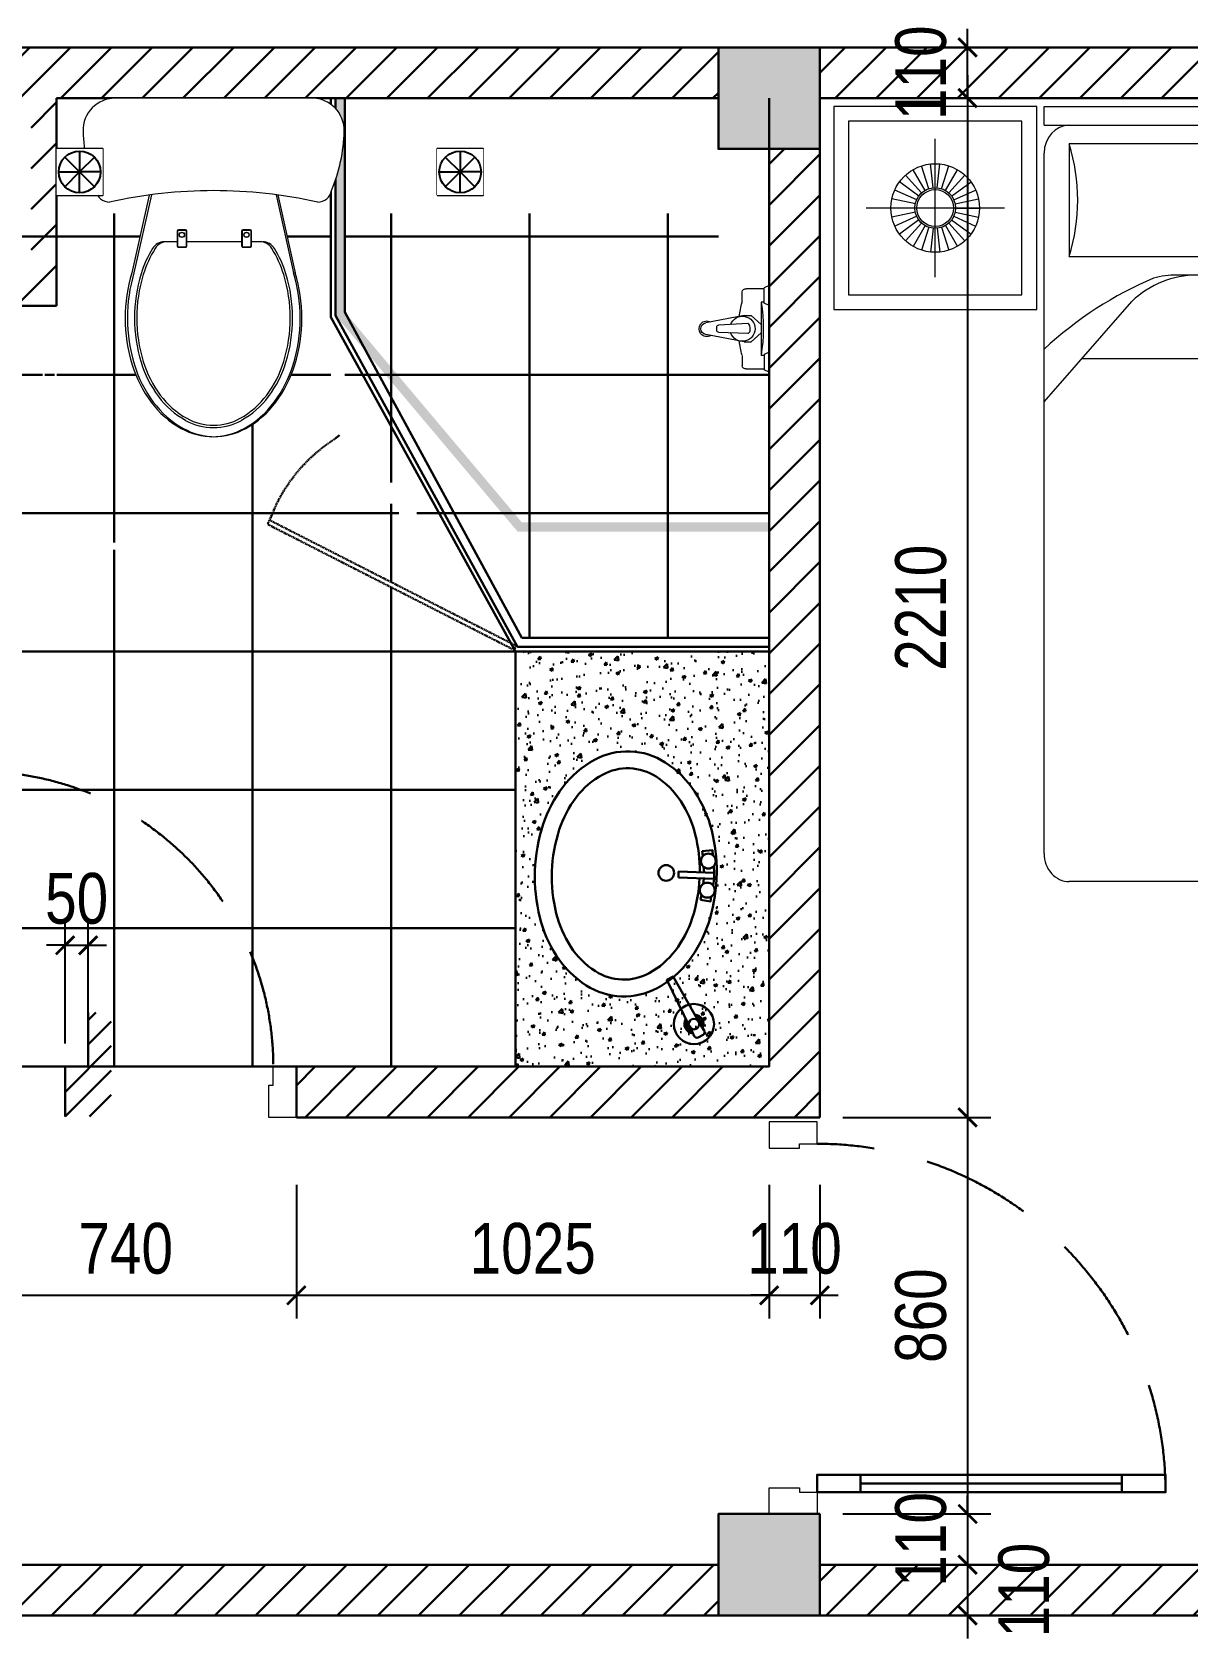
# Model space of a CAD drawing. Header units: millimetres. Extents: x -82962 to 19744, y -138000 to 4535.
# Drawn here: x -62979 to -60474, y -48158 to -44655 of the extents above; entities that cross this region are included whole.
import ezdxf

# ---------------------------------------------------------------- set-up
doc = ezdxf.new("R2010")
doc.units = ezdxf.units.MM
doc.header["$LTSCALE"] = 1000
doc.header["$MEASUREMENT"] = 0
doc.header["$PDMODE"] = 3
doc.linetypes.add('HIDDEN', pattern=[0.375, 0.25, -0.125])
doc.layers.get('0').update_dxf_attribs({"lineweight": 30})
doc.layers.get('DEFPOINTS').update_dxf_attribs({"color": 4, "lineweight": 30})
doc.layers.add('DIM KT', color=9, linetype='Continuous')
doc.layers.add('net-vatlieu', color=250, linetype='Continuous')
for name, color, linetype, lineweight in [('I-SITE-BOUNDARY', 10, 'HIDDEN', 15), ('NOITHAT', 156, 'Continuous', 5), ('THAY', 4, 'Continuous', 30)]:
    doc.layers.add(name, color=color, linetype=linetype, lineweight=lineweight)
doc.styles.add('dim', font='arial.ttf', dxfattribs={"width": 0.8})
doc.dimstyles.new('1-100-100', dxfattribs={"dimscale": 0, "dimtxt": 2.2, "dimasz": 0.8, "dimexe": 1, "dimexo": 1, "dimgap": 0.9, "dimtad": 1, "dimdec": 0, "dimzin": 0, "dimdsep": 46, "dimtxsty": 'dim', "dimblk1": 'ARCHTICK', "dimblk2": 'ARCHTICK', "dimsah": 1, "dimcen": 1, "dimdle": 1, "dimclrd": 256, "dimclre": 256, "dimclrt": 1, "dimadec": 0, "dimazin": 0, "dimtfac": 0.0001, "dimtdec": 0, "dimtix": 1, "dimtmove": 2, "dimatfit": 3, "dimldrblk": 'DOT', "dimfxl": 100, "dimtolj": 1, "dimtzin": 0, "dimarcsym": 0})

# ---------------------------------------------------------------- blocks, each defined once
blk = doc.blocks.new('*U6')
blk.add_line((70, -100), (70, -540))
for points in [[(50, 0), (50, -640), (90, -640), (90, 0)], [(50, -100), (90, -100), (90, -540), (50, -540)]]:
    blk.add_lwpolyline(points, close=True)
at = {"linetype": 'HIDDEN'}
blk.add_arc((50, 0), 640, 270, 0, dxfattribs=at)
at = {"layer": 'I-SITE-BOUNDARY', "linetype": 'ByBlock'}
for points in [[(0, 110), (60, 110), (60, 40), (50, 40), (50, 0), (0, 0)], [(740, 110), (680, 110), (680, 40), (690, 40), (690, 0), (740, 0)]]:
    blk.add_lwpolyline(points, close=True, dxfattribs=at)
blk = doc.blocks.new('*U8')
blk.add_line((70, -100), (70, -700))
for points in [[(50, 0), (50, -800), (90, -800), (90, 0)], [(50, -100), (90, -100), (90, -700), (50, -700)]]:
    blk.add_lwpolyline(points, close=True)
at = {"linetype": 'HIDDEN'}
blk.add_arc((50, 0), 800, 270, 0, dxfattribs=at)
at = {"layer": 'I-SITE-BOUNDARY', "linetype": 'ByBlock'}
for points in [[(0, 110), (60, 110), (60, 40), (50, 40), (50, 0), (0, 0)], [(900, 110), (840, 110), (840, 40), (850, 40), (850, 0), (900, 0)]]:
    blk.add_lwpolyline(points, close=True, dxfattribs=at)
blk = doc.blocks.new('_ARCHTICK')
at = {"color": 0, "linetype": 'ByBlock', "const_width": 0.15}
blk.add_lwpolyline([(-0.5, -0.5), (0.5, 0.5)], dxfattribs=at)
blk = doc.blocks.new('*D1321')
at = {"layer": 'DEFPOINTS', "color": 0, "ltscale": 0.2, "transparency": 16777216}
for p in [(-62858.3, -46635.1), (-62908.3, -46898.2), (-62858.3, -46898.2)]:
    blk.add_point(p, dxfattribs=at)
at = {"layer": 'THAY', "lineweight": -2, "ltscale": 0.2, "transparency": 16777216}
for p, q in [((-62908.3, -46848.2), (-62908.3, -46585.1)), ((-62858.3, -46848.2), (-62858.3, -46585.1)), ((-62908.3, -46635.1), (-62948.3, -46635.1)), ((-62908.3, -46635.1), (-62858.3, -46635.1)), ((-62858.3, -46635.1), (-62818.3, -46635.1))]:
    blk.add_line(p, q, dxfattribs=at)
at = {"layer": 'THAY', "lineweight": -2, "ltscale": 0.2, "transparency": 16777216, "xscale": 40.00000032884265, "yscale": 40.00000032884265, "zscale": 40.00000032884265}
blk.add_blockref('_ARCHTICK', (-62908.3, -46635.1), dxfattribs=at)
at = {"layer": 'THAY', "lineweight": -2, "ltscale": 0.2, "transparency": 16777216, "xscale": 40.00000032884265, "yscale": 40.00000032884265, "zscale": 40.00000032884265, "rotation": 180}
blk.add_blockref('_ARCHTICK', (-62858.3, -46635.1), dxfattribs=at)
at = {"layer": 'THAY', "color": 1, "ltscale": 0.2, "transparency": 16777216, "insert": (-62883.3, -46534), "char_height": 110, "attachment_point": 5, "style": 'dim'}
blk.add_mtext('\\A1;50', dxfattribs=at)
blk = doc.blocks.new('_DOT')
at = {"color": 0, "linetype": 'ByBlock', "ltscale": 10}
blk.add_line((-0.5, 0), (-1, 0), dxfattribs=at)
at = {"color": 0, "linetype": 'ByBlock', "ltscale": 10, "const_width": 0.5}
blk.add_lwpolyline([(-0.25, 0, 1), (0.25, 0, 1)], format="xyb", close=True, dxfattribs=at)
blk = doc.blocks.new('*D1323')
at = {"layer": 'DEFPOINTS', "color": 0, "ltscale": 0.2, "transparency": 16777216}
for p in [(-63146.9, -47104.8), (-62406.9, -47104.8), (-62406.9, -47394.1)]:
    blk.add_point(p, dxfattribs=at)
at = {"layer": 'THAY', "lineweight": -2, "ltscale": 0.2, "transparency": 16777216}
for p, q in [((-63146.9, -47154.8), (-63146.9, -47444.1)), ((-62406.9, -47154.8), (-62406.9, -47444.1)), ((-63196.9, -47394.1), (-62356.9, -47394.1))]:
    blk.add_line(p, q, dxfattribs=at)
at = {"layer": 'THAY', "lineweight": -2, "ltscale": 0.2, "transparency": 16777216, "xscale": 40.00000032884265, "yscale": 40.00000032884265, "zscale": 40.00000032884265, "rotation": 180}
blk.add_blockref('_ARCHTICK', (-63146.9, -47394.1), dxfattribs=at)
at = {"layer": 'THAY', "lineweight": -2, "ltscale": 0.2, "transparency": 16777216, "xscale": 40.00000032884265, "yscale": 40.00000032884265, "zscale": 40.00000032884265}
blk.add_blockref('_ARCHTICK', (-62406.9, -47394.1), dxfattribs=at)
at = {"layer": 'THAY', "color": 1, "ltscale": 0.2, "transparency": 16777216, "insert": (-62776.9, -47292.9), "char_height": 110, "attachment_point": 5, "style": 'dim'}
blk.add_mtext('\\A1;740', dxfattribs=at)
blk = doc.blocks.new('*D1324')
at = {"layer": 'DEFPOINTS', "color": 0, "ltscale": 0.2, "transparency": 16777216}
for p in [(-62406.9, -47104.8), (-61381.9, -47104.8), (-61381.9, -47394.1)]:
    blk.add_point(p, dxfattribs=at)
at = {"layer": 'THAY', "lineweight": -2, "ltscale": 0.2, "transparency": 16777216}
for p, q in [((-62406.9, -47154.8), (-62406.9, -47444.1)), ((-61381.9, -47154.8), (-61381.9, -47444.1)), ((-62456.9, -47394.1), (-61331.9, -47394.1))]:
    blk.add_line(p, q, dxfattribs=at)
at = {"layer": 'THAY', "lineweight": -2, "ltscale": 0.2, "transparency": 16777216, "xscale": 40.00000032884265, "yscale": 40.00000032884265, "zscale": 40.00000032884265, "rotation": 180}
blk.add_blockref('_ARCHTICK', (-62406.9, -47394.1), dxfattribs=at)
at = {"layer": 'THAY', "lineweight": -2, "ltscale": 0.2, "transparency": 16777216, "xscale": 40.00000032884265, "yscale": 40.00000032884265, "zscale": 40.00000032884265}
blk.add_blockref('_ARCHTICK', (-61381.9, -47394.1), dxfattribs=at)
at = {"layer": 'THAY', "color": 1, "ltscale": 0.2, "transparency": 16777216, "insert": (-61894.4, -47292.9), "char_height": 110, "attachment_point": 5, "style": 'dim'}
blk.add_mtext('\\A1;1025', dxfattribs=at)
blk = doc.blocks.new('*D1325')
at = {"layer": 'DEFPOINTS', "color": 0, "ltscale": 0.2, "transparency": 16777216}
for p in [(-61381.9, -47104.8), (-61271.9, -47104.8), (-61271.9, -47394.1)]:
    blk.add_point(p, dxfattribs=at)
at = {"layer": 'THAY', "lineweight": -2, "ltscale": 0.2, "transparency": 16777216}
for p, q in [((-61381.9, -47154.8), (-61381.9, -47444.1)), ((-61271.9, -47154.8), (-61271.9, -47444.1)), ((-61381.9, -47394.1), (-61421.9, -47394.1)), ((-61381.9, -47394.1), (-61271.9, -47394.1)), ((-61271.9, -47394.1), (-61231.9, -47394.1))]:
    blk.add_line(p, q, dxfattribs=at)
at = {"layer": 'THAY', "lineweight": -2, "ltscale": 0.2, "transparency": 16777216, "xscale": 40.00000032884265, "yscale": 40.00000032884265, "zscale": 40.00000032884265}
blk.add_blockref('_ARCHTICK', (-61381.9, -47394.1), dxfattribs=at)
at = {"layer": 'THAY', "lineweight": -2, "ltscale": 0.2, "transparency": 16777216, "xscale": 40.00000032884265, "yscale": 40.00000032884265, "zscale": 40.00000032884265, "rotation": 180}
blk.add_blockref('_ARCHTICK', (-61271.9, -47394.1), dxfattribs=at)
at = {"layer": 'THAY', "color": 1, "ltscale": 0.2, "transparency": 16777216, "insert": (-61326.9, -47292.9), "char_height": 110, "attachment_point": 5, "style": 'dim'}
blk.add_mtext('\\A1;110', dxfattribs=at)
blk = doc.blocks.new('*D1405')
at = {"layer": 'DEFPOINTS', "color": 0, "ltscale": 0.2, "transparency": 16777216}
for p in [(-61271.9, -44798.2), (-61271.9, -47008.2), (-60951.6, -47008.2)]:
    blk.add_point(p, dxfattribs=at)
at = {"layer": 'THAY', "lineweight": -2, "ltscale": 0.2, "transparency": 16777216}
for p, q in [((-60951.6, -44748.2), (-60951.6, -47058.2)), ((-61221.9, -44798.2), (-60901.6, -44798.2)), ((-61221.9, -47008.2), (-60901.6, -47008.2))]:
    blk.add_line(p, q, dxfattribs=at)
at = {"layer": 'THAY', "lineweight": -2, "ltscale": 0.2, "transparency": 16777216, "xscale": 40.00000032884262, "yscale": 40.00000032884262, "zscale": 40.00000032884262}
for p, rotation in [((-60951.6, -44798.2), 90), ((-60951.6, -47008.2), 270)]:
    blk.add_blockref('_ARCHTICK', p, dxfattribs=dict(at, rotation=rotation))
at = {"layer": 'THAY', "color": 1, "ltscale": 0.2, "transparency": 16777216, "insert": (-61052.8, -45903.2), "char_height": 110, "attachment_point": 5, "rotation": 90, "style": 'dim'}
blk.add_mtext('\\A1;2210', dxfattribs=at)
blk = doc.blocks.new('*D1406')
at = {"layer": 'DEFPOINTS', "color": 0, "ltscale": 0.2, "transparency": 16777216}
for p in [(-61271.9, -47008.2), (-61271.9, -47868.2), (-60951.6, -47868.2)]:
    blk.add_point(p, dxfattribs=at)
at = {"layer": 'THAY', "lineweight": -2, "ltscale": 0.2, "transparency": 16777216}
for p, q in [((-60951.6, -46958.2), (-60951.6, -47918.2)), ((-61221.9, -47008.2), (-60901.6, -47008.2)), ((-61221.9, -47868.2), (-60901.6, -47868.2))]:
    blk.add_line(p, q, dxfattribs=at)
at = {"layer": 'THAY', "lineweight": -2, "ltscale": 0.2, "transparency": 16777216, "xscale": 40.00000032884262, "yscale": 40.00000032884262, "zscale": 40.00000032884262}
for p, rotation in [((-60951.6, -47008.2), 90), ((-60951.6, -47868.2), 270)]:
    blk.add_blockref('_ARCHTICK', p, dxfattribs=dict(at, rotation=rotation))
at = {"layer": 'THAY', "color": 1, "ltscale": 0.2, "transparency": 16777216, "insert": (-61052.8, -47438.2), "char_height": 110, "attachment_point": 5, "rotation": 90, "style": 'dim'}
blk.add_mtext('\\A1;860', dxfattribs=at)
blk = doc.blocks.new('*D1407')
at = {"layer": 'DEFPOINTS', "color": 0, "ltscale": 0.2, "transparency": 16777216}
for p in [(-61271.9, -47868.2), (-61247.9, -47978.2), (-60951.6, -47978.2)]:
    blk.add_point(p, dxfattribs=at)
at = {"layer": 'THAY', "lineweight": -2, "ltscale": 0.2, "transparency": 16777216}
for p, q in [((-60951.6, -47868.2), (-60951.6, -47828.2)), ((-61221.9, -47868.2), (-60901.6, -47868.2)), ((-60951.6, -47868.2), (-60951.6, -47978.2)), ((-61197.9, -47978.2), (-60901.6, -47978.2)), ((-60951.6, -47978.2), (-60951.6, -48018.2))]:
    blk.add_line(p, q, dxfattribs=at)
at = {"layer": 'THAY', "lineweight": -2, "ltscale": 0.2, "transparency": 16777216, "xscale": 40.00000032884262, "yscale": 40.00000032884262, "zscale": 40.00000032884262}
for p, rotation in [((-60951.6, -47868.2), 270), ((-60951.6, -47978.2), 90)]:
    blk.add_blockref('_ARCHTICK', p, dxfattribs=dict(at, rotation=rotation))
at = {"layer": 'THAY', "color": 1, "ltscale": 0.2, "transparency": 16777216, "insert": (-61052.8, -47923.2), "char_height": 110, "attachment_point": 5, "rotation": 90, "style": 'dim'}
blk.add_mtext('\\A1;110', dxfattribs=at)
blk = doc.blocks.new('*D1408')
at = {"layer": 'DEFPOINTS', "color": 0, "ltscale": 0.2, "transparency": 16777216}
for p in [(-61247.9, -47978.2), (-61247.9, -48088.2), (-60951.6, -48088.2)]:
    blk.add_point(p, dxfattribs=at)
at = {"layer": 'THAY', "lineweight": -2, "ltscale": 0.2, "transparency": 16777216}
for p, q in [((-60951.6, -47928.2), (-60951.6, -48138.2)), ((-61197.9, -47978.2), (-60901.6, -47978.2)), ((-61197.9, -48088.2), (-60901.6, -48088.2))]:
    blk.add_line(p, q, dxfattribs=at)
at = {"layer": 'THAY', "lineweight": -2, "ltscale": 0.2, "transparency": 16777216, "xscale": 40.00000032884262, "yscale": 40.00000032884262, "zscale": 40.00000032884262}
for p, rotation in [((-60951.6, -47978.2), 90), ((-60951.6, -48088.2), 270)]:
    blk.add_blockref('_ARCHTICK', p, dxfattribs=dict(at, rotation=rotation))
at = {"layer": 'THAY', "color": 1, "ltscale": 0.2, "transparency": 16777216, "insert": (-60829.3, -48033.2), "char_height": 110, "attachment_point": 5, "rotation": 90, "style": 'dim'}
blk.add_mtext('\\A1;110', dxfattribs=at)
blk = doc.blocks.new('*D1409')
at = {"layer": 'DEFPOINTS', "color": 0, "ltscale": 0.2, "transparency": 16777216}
for p in [(-61271.9, -44688.2), (-60951.6, -44688.2), (-61271.9, -44798.2)]:
    blk.add_point(p, dxfattribs=at)
at = {"layer": 'THAY', "lineweight": -2, "ltscale": 0.2, "transparency": 16777216}
for p, q in [((-60951.6, -44688.2), (-60951.6, -44648.2)), ((-61221.9, -44688.2), (-60901.6, -44688.2)), ((-60951.6, -44798.2), (-60951.6, -44688.2)), ((-61221.9, -44798.2), (-60901.6, -44798.2)), ((-60951.6, -44798.2), (-60951.6, -44838.2))]:
    blk.add_line(p, q, dxfattribs=at)
at = {"layer": 'THAY', "lineweight": -2, "ltscale": 0.2, "transparency": 16777216, "xscale": 40.00000032884262, "yscale": 40.00000032884262, "zscale": 40.00000032884262}
for p, rotation in [((-60951.6, -44688.2), 270), ((-60951.6, -44798.2), 90)]:
    blk.add_blockref('_ARCHTICK', p, dxfattribs=dict(at, rotation=rotation))
at = {"layer": 'THAY', "color": 1, "ltscale": 0.2, "transparency": 16777216, "insert": (-61052.8, -44743.2), "char_height": 110, "attachment_point": 5, "rotation": 90, "style": 'dim'}
blk.add_mtext('\\A1;110', dxfattribs=at)
blk = doc.blocks.new('\xadewwwwwww')
blk.add_wipeout([(-213.1, 0), (213.1, 0), (233.3, -3), (243.4, -6.9), (263.2, -21.1), (269.2, -28.1), (275.4, -38), (279.5, -47.7), (283.1, -70), (283.1, -71.7), (282.3, -89.1), (281, -102.3), (278.5, -121), (272.6, -149), (266.6, -170), (254, -205.6), (245.2, -218.5), (225.7, -225.6), (208.9, -222), (184.4, -217.2), (163.5, -213.6), (138.9, -209.9), (148.3, -251.9), (157.9, -294.4), (169.7, -346.4), (186.7, -421.1), (190.6, -455.8), (191.2, -476.9), (190.1, -504.1), (187.4, -528.2), (182.4, -554.4), (177.6, -572.6), (173.1, -586.9), (158.9, -620.4), (149.8, -636.9), (138.5, -654.2), (131.5, -663.6), (112.2, -684.8), (105.5, -690.9), (90.5, -702.9), (80.1, -707.6), (69.9, -716), (55.9, -721.3), (44.4, -725.9), (35.9, -729.6), (24.6, -731.4), (0.3, -734.2), (-23.9, -731.4), (-40.6, -728.5), (-58.7, -719.7), (-70.5, -716), (-82.2, -709), (-99.2, -696.7), (-117.7, -680), (-135.7, -658.9), (-149.7, -638.1), (-167.3, -603.6), (-176.5, -578.4), (-183.1, -553.7), (-190.2, -510.3), (-191.8, -476.9), (-188.2, -427.4), (-185.2, -409.7), (-177.6, -379), (-168.6, -338.9), (-161.4, -307), (-148.2, -248.8), (-139.5, -210), (-151.4, -211.7), (-174.3, -215.4), (-225.7, -225.6), (-236, -223.8), (-245.2, -218.5), (-255.3, -200.4), (-265.1, -174.6), (-275.3, -137.3), (-280.1, -110), (-283.1, -70), (-278.2, -44.2), (-263.2, -21.1), (-248.3, -9.4), (-237.3, -4.3)]).dxf.layer = 'NOITHAT'
at = {"layer": 'NOITHAT'}
for p, q in [((213.1, 0), (-213.1, 0)), ((-139.5, -210), (-177.6, -379)), ((-134.6, -209.4), (-172.9, -379)), ((135.2, -209.4), (173.4, -379)), ((138.9, -209.9), (177, -379)), ((-79.4, -311.6), (-107, -311.6)), ((60.6, -311.6), (-58, -311.6)), ((100.5, -311.6), (82, -311.6))]:
    blk.add_line(p, q, dxfattribs=at)
for points in [[(-61, -285.7), (-76.4, -285.7, 0.414214), (-79.4, -288.7), (-79.4, -320.1, 0.414214), (-76.4, -323.1), (-61, -323.1, 0.414214), (-58, -320.1), (-58, -288.7, 0.414214)], [(-61, -286.6), (-76.4, -286.6, 0.414214), (-78.4, -288.7), (-78.4, -320.1, 0.414214), (-76.4, -322.2), (-61, -322.2, 0.414214), (-58.9, -320.1), (-58.9, -288.7, 0.414214)], [(79, -285.7), (63.6, -285.7, 0.414214), (60.6, -288.7), (60.6, -320.1, 0.414214), (63.6, -323.1), (79, -323.1, 0.414214), (82, -320.1), (82, -288.7, 0.414214)], [(79, -286.6), (63.6, -286.6, 0.414214), (61.6, -288.7), (61.6, -320.1, 0.414214), (63.6, -322.2), (79, -322.2, 0.414214), (81.1, -320.1), (81.1, -288.7, 0.414214)]]:
    blk.add_lwpolyline(points, format="xyb", close=True, dxfattribs=at)
for points in [[(-177.6, -379, 0.072085), (-191.8, -476.9, 0.074875), (-176.5, -578.4, 0.085384), (-135.7, -658.9, 0.106182), (-70.5, -716, 0.127687), (-0.3, -734.2, 0.127687)], [(-172.9, -379, 0.072085), (-187, -476.9, 0.074875), (-171.8, -578.4, 0.085384), (-131, -658.9, 0.106182), (-65.7, -716, 0.127687), (4.5, -734.2, 0.127687)], [(-3.9, -734.2, 0.127687), (66.3, -716, 0.106182), (131.5, -658.9, 0.085384), (172.3, -578.4, 0.074875), (187.6, -476.9, 0.072085), (173.4, -379, 0.066201)], [(-0.3, -734.2, 0.127687), (69.9, -716, 0.106182), (135.1, -658.9, 0.085384), (175.9, -578.4, 0.074875), (191.2, -476.9, 0.072085), (177, -379, 0.066201)]]:
    blk.add_lwpolyline(points, format="xyb", dxfattribs=at)
for centre, radius in [((-68.8, -296.4), 5.81), ((-68.8, -296.4), 5.34), ((71.2, -296.4), 5.81), ((71.2, -296.4), 5.34)]:
    blk.add_circle(centre, radius, dxfattribs=at)
for centre, radius, start, end in [((-213.1, -70), 70, 90, 181.3507), ((213.1, -70), 70, 358.6493, 90), ((67.6, -63.4), 350.8, 181.3507, 202.9903), ((-67.6, -63.4), 350.8, 337.0097, 358.6493), ((-225.7, -195.6), 30, 189.1563, 270), ((0, -1227.2), 1026.7, 77.2987, 102.7013), ((225.7, -195.6), 30, 270, 350.8437), ((-107, -341.6), 30, 90, 148.7509), ((-101.1, -341.6), 30, 90, 147.9236), ((100.5, -341.6), 30, 32.0764, 90), ((106.4, -341.6), 30, 31.2491, 90), ((77.7, -453.7), 246, 148.7509, 162.872), ((77.7, -453.7), 241, 147.9236, 162.872), ((-78.3, -453.7), 241, 17.128, 32.0764), ((-78.3, -453.7), 246, 17.128, 31.2491), ((153, -476.9), 324.8, 162.872, 180), ((153, -476.9), 319.8, 162.872, 180), ((-153.6, -476.9), 319.8, 0, 17.128), ((-153.6, -476.9), 324.8, 0, 17.128), ((153, -476.9), 324.8, 180, 197.128), ((153, -476.9), 319.8, 180, 197.128), ((-153.6, -476.9), 319.8, 342.872, 0), ((-153.6, -476.9), 324.8, 342.872, 0), ((77.7, -500.1), 246, 197.128, 216.6493), ((77.7, -500.1), 241, 197.128, 216.6493), ((-78.3, -500.1), 241, 323.3507, 342.872), ((-78.3, -500.1), 246, 323.3507, 342.872), ((30, -535.6), 186.5, 216.6493, 240.8937), ((30, -535.6), 181.5, 216.6493, 240.8937), ((-30.6, -535.6), 181.5, 299.1063, 323.3507), ((-30.6, -535.6), 186.5, 299.1063, 323.3507), ((-0.3, -590), 124.3, 240.8937, 270), ((-0.3, -590), 119.3, 240.8937, 270), ((-0.3, -590), 119.3, 270, 299.1063), ((-0.3, -590), 124.3, 270, 299.1063)]:
    blk.add_arc(centre, radius, start, end, dxfattribs=at)
blk = doc.blocks.new('thoat san')
at = {"layer": 'DIM KT', "ltscale": 0.2}
blk.add_lwpolyline([(11118.2, -57204.1), (11218.2, -57204.1), (11218.2, -57104.1), (11118.2, -57104.1)], close=True, dxfattribs=at)
at = {"ltscale": 0.2}
blk.add_wipeout([(11118.2, -57104.1), (11218.2, -57104.1), (11218.2, -57204.1), (11118.2, -57204.1)], dxfattribs=at).dxf.layer = 'DIM KT'
at = {"layer": 'DIM KT', "ltscale": 0.2}
blk.add_circle((11168.2, -57154.1), 45.3, dxfattribs=at)
at = {"layer": 'net-vatlieu', "ltscale": 0.2}
for p in [(11136.1, -57122.1), (11168.2, -57108.8), (11200.2, -57122.1), (11122.8, -57154.1), (11136.1, -57186.1), (11213.5, -57154.1), (11168.2, -57199.4), (11200.2, -57186.1)]:
    blk.add_line(p, (11168.2, -57154.1), dxfattribs=at)
blk = doc.blocks.new('voinuoc')
at = {"layer": 'NOITHAT'}
for p, q in [((65.6, 54.5), (81.3, 137.3)), ((122.4, 54.5), (106.7, 137.3)), ((7.1, 10.5), (7.1, 50.1)), ((36.7, 58.8), (13.8, 58.8)), ((65.6, 54.5), (65.6, 38.7)), ((65.6, 38.7), (84.9, 17.6)), ((122.4, 38.7), (103.1, 17.6)), ((122.4, 54.5), (122.4, 38.7)), ((151.7, 58.8), (174.6, 58.8)), ((181.3, 10.5), (181.3, 50.1)), ((0, 0), (5.2, 10.5)), ((0, 0), (43.8, 0)), ((38.5, 10.5), (5.2, 10.5)), ((36.7, 17.6), (151.7, 17.6)), ((36.7, 10.5), (36.7, 17.6)), ((43.8, 0), (38.5, 10.5)), ((144.6, 0), (149.9, 10.5)), ((188.4, 0), (144.6, 0)), ((149.9, 10.5), (183.2, 10.5)), ((151.7, 10.5), (151.7, 17.6)), ((188.4, 0), (183.2, 10.5))]:
    blk.add_line(p, q, dxfattribs=at)
blk.add_lwpolyline([(82.9, 46.5), (86.3, 109.5, -0.414214), (91.3, 114.5), (96.3, 114.5, -0.414214), (101.3, 109.5), (103.7, 46.5, -0.414214), (98.7, 41.5), (91.3, 41.5, -0.300554)], format="xyb", close=True, dxfattribs=at)
for centre, radius, start, end in [((94, 135.1), 16.9, 330.473, 209.527), ((94, 135.1), 12.9, 9.9441, 170.0559), ((94, 57.7), 27.2, 109.5847, 72.1647), ((16.2, 50.1), 9.04, 105.4216, 180.2748), ((128.4, -313.4), 383.4, 99.1258, 103.8498), ((59.6, -313.4), 383.4, 76.1502, 80.8742), ((172.2, 50.1), 9.04, 359.7252, 74.5784), ((94, 359.3), 346.5, 260.4738, 279.5916)]:
    blk.add_arc(centre, radius, start, end, dxfattribs=at)
blk = doc.blocks.new('A$C44F47C7C')
at = {"layer": 'NOITHAT'}
for p, q in [((570, 2050), (570, 2100.7)), ((570, 2100.7), (2370, 2100.7)), ((2370, 2050), (2370, 2100.7)), ((2390, 1550.7), (2390, 2100.7)), ((2390, 2100.7), (2940, 2100.7)), ((2430, 1590.7), (2430, 2060.7)), ((2430, 2060.7), (2900, 2060.7)), ((2900, 2060.7), (2900, 1590.7)), ((2940, 2100.7), (2940, 1550.7)), ((570, 2050), (2370, 2050)), ((275, 1638.2), (275, 2013.2)), ((570, 76), (570, 1974)), ((638.4, 1999.3), (638.4, 1694.7)), ((2301.6, 1999.3), (638.4, 1999.3)), ((2301.6, 1694.7), (2301.6, 1999.3)), ((2370, 1974), (2370, 76)), ((462.5, 1825.7), (87.5, 1825.7)), ((638.4, 1694.7), (2301.6, 1694.7)), ((2370, 1644), (929.9, 1644)), ((2900, 1590.7), (2430, 1590.7)), ((570, 1299.9), (807.9, 1572.5)), ((2940, 1550.7), (2390, 1550.7)), ((2370, 1416.7), (671.9, 1416.7)), ((2301.6, 0), (638.4, 0))]:
    blk.add_line(p, q, dxfattribs=at)
at = {"layer": 'NOITHAT', "lineweight": 5}
for p, q in [((247.5, 1873.3), (215, 1929.6)), ((258, 1878), (237.9, 1939.8)), ((269.3, 1880.4), (262.5, 1945)), ((280.7, 1880.4), (287.5, 1945)), ((292, 1878), (312.1, 1939.8)), ((302.5, 1873.3), (335, 1929.6)), ((230.5, 1858), (177.9, 1896.2)), ((238.2, 1866.5), (194.7, 1914.8)), ((311.8, 1866.5), (355.3, 1914.8)), ((319.5, 1858), (372.1, 1896.2)), ((2575.3, 1710.1), (2575.3, 1911.5)), ((2575.3, 1911.5), (2736.5, 1911.5)), ((2585.9, 1896.7), (2585.9, 1847.8)), ((2595.1, 1905.9), (2634.6, 1905.9)), ((2643.8, 1896.7), (2643.8, 1847.8)), ((2654.9, 1887.2), (2714.3, 1887.2)), ((2736.5, 1911.5), (2736.5, 1710.1)), ((221.2, 1837.1), (157.6, 1850.6)), ((224.8, 1848), (165.4, 1874.5)), ((325.2, 1848), (384.6, 1874.5)), ((328.8, 1837.1), (392.4, 1850.6)), ((2605.1, 1856.5), (2605.1, 1761.6)), ((2625.6, 1856.5), (2625.6, 1761.6)), ((2654.9, 1879.1), (2714.3, 1879.1)), ((2654.9, 1871.1), (2714.3, 1871.1)), ((2654.9, 1863), (2714.3, 1863)), ((2654.9, 1855), (2714.3, 1855)), ((220, 1825.7), (155, 1825.7)), ((221.2, 1814.2), (157.6, 1800.7)), ((224.8, 1803.3), (165.4, 1776.9)), ((325.2, 1803.3), (384.6, 1776.9)), ((328.8, 1814.2), (392.4, 1800.7)), ((330, 1825.7), (395, 1825.7)), ((2595.1, 1838.7), (2605.1, 1838.7)), ((2634.6, 1838.7), (2625.6, 1838.7)), ((2713.9, 1832.7), (2655.6, 1832.7)), ((2655.6, 1832.7), (2655.6, 1758.5)), ((2655.6, 1814.1), (2713.9, 1814.1)), ((2655.6, 1795.6), (2713.9, 1795.6)), ((2674.1, 1758.5), (2674.1, 1832.7)), ((2695.3, 1758.5), (2695.3, 1832.7)), ((2713.9, 1758.5), (2713.9, 1832.7)), ((230.5, 1793.3), (177.9, 1755.1)), ((238.2, 1784.8), (194.7, 1736.5)), ((247.5, 1778), (215, 1721.7)), ((258, 1773.4), (237.9, 1711.5)), ((269.3, 1771), (262.5, 1706.3)), ((280.7, 1771), (287.5, 1706.3)), ((292, 1773.4), (312.1, 1711.5)), ((302.5, 1778), (335, 1721.7)), ((311.8, 1784.8), (355.3, 1736.5)), ((319.5, 1793.3), (372.1, 1755.1)), ((2585.9, 1727.2), (2585.9, 1776.1)), ((2595.1, 1785.2), (2605.1, 1785.2)), ((2634.6, 1785.2), (2625.6, 1785.2)), ((2643.8, 1727.2), (2643.8, 1776.1)), ((2655.6, 1777.1), (2713.9, 1777.1)), ((2655.6, 1758.5), (2713.9, 1758.5)), ((2736.5, 1710.1), (2575.3, 1710.1)), ((2595.1, 1718), (2634.6, 1718)), ((2655.6, 1738.6), (2655.6, 1733.4)), ((2672.5, 1738.6), (2655.6, 1738.6)), ((2655.6, 1733.4), (2672.5, 1733.4)), ((2672.5, 1733.4), (2672.5, 1738.6)), ((2676.3, 1738.6), (2676.3, 1733.4)), ((2693.2, 1738.6), (2676.3, 1738.6)), ((2676.3, 1733.4), (2693.2, 1733.4)), ((2693.2, 1733.4), (2693.2, 1738.6)), ((2696.9, 1738.6), (2696.9, 1733.4)), ((2713.9, 1738.6), (2696.9, 1738.6)), ((2696.9, 1733.4), (2713.9, 1733.4)), ((2713.9, 1733.4), (2713.9, 1738.6))]:
    blk.add_line(p, q, dxfattribs=at)
at = {"layer": 'NOITHAT'}
for points in [[(0, 2100.7), (0, 1550.7), (550, 1550.7), (550, 2100.7)], [(40, 2060.7), (40, 1590.7), (510, 1590.7), (510, 2060.7)]]:
    blk.add_lwpolyline(points, close=True, dxfattribs=at)
blk.add_circle((275, 1825.7), 120, dxfattribs=at)
at = {"layer": 'NOITHAT', "lineweight": 5}
for radius in [55, 50]:
    blk.add_circle((275, 1825.7), radius, dxfattribs=at)
for centre, radius, start, end in [((2595.1, 1896.7), 9.15, 90, 180), ((2615.4, 1865.3), 22.9, 296.5689, 243.4311), ((2634.6, 1896.7), 9.15, 0, 90), ((2595.1, 1847.8), 9.15, 180, 270), ((2615.4, 1856.5), 10.2, 0, 180), ((2634.6, 1847.8), 9.15, 270, 0), ((2595.1, 1776.1), 9.15, 90, 180), ((2615.4, 1754.3), 22.9, 116.5689, 63.4311), ((2615.4, 1761.6), 10.2, 180, 0), ((2634.6, 1776.1), 9.15, 0, 90), ((2595.1, 1727.2), 9.15, 180, 270), ((2634.6, 1727.2), 9.15, 270, 0)]:
    blk.add_arc(centre, radius, start, end, dxfattribs=at)
at = {"layer": 'NOITHAT'}
for centre, major_axis, start_param, end_param in [((638.4, 1974), (0, 76), 0, 1.570796), ((2301.6, 1974), (0, 76), -1.570796, 0), ((237.6, 1847), (0, 470.7), 4.382801, 5.041977), ((2702.4, 1847), (0, 470.7), 1.241209, 1.900384), ((1240.1, 548.2), (0, 1164), 0.364577, 0.693974), ((984.1, 1340), (0, 304), 0, 0.699981), ((929.9, 1340), (0, 304), 0, 0.233748), ((638.4, 76), (0, 76), 1.570796, 3.141593), ((2301.6, 76), (0, 76), 3.141593, 4.712389)]:
    blk.add_ellipse(centre, major_axis=major_axis, ratio=0.9, start_param=start_param, end_param=end_param, dxfattribs=at)

msp = doc.modelspace()

# ---------------------------------------------------------------- hatches: boundary and pattern name
at = {"layer": 'THAY', "ltscale": 0.2}
h = msp.add_hatch(dxfattribs=at)
h.set_pattern_fill('ANSI31', color=256, scale=500)
h.paths.add_polyline_path([(-66191.86937, -44688.23714), (-69461.86937, -44688.23714), (-69461.86937, -44798.23714), (-66191.86937, -44798.23714)])
h.paths.add_polyline_path([(-69681.86937, -44688.23714), (-70581.86937, -44688.23714), (-70581.86937, -44908.23714), (-69681.86937, -44908.23714)])
h.paths.add_polyline_path([(-70171.86937, -45788.23714), (-70281.86937, -45788.23714), (-70481.86937, -45788.23714), (-70481.86937, -46008.23714), (-70171.86937, -46008.23714)])
h.paths.add_polyline_path([(-70281.86937, -47868.23714), (-70481.86937, -47868.23714), (-70481.86937, -48088.23714), (-70281.86937, -48088.23714)])
h.paths.add_polyline_path([(-69681.86937, -47868.23714), (-70281.86937, -47868.23714), (-70281.86937, -48088.23714), (-69681.86937, -48088.23714)])
h.paths.add_polyline_path([(-66191.86937, -47978.23714), (-69461.86937, -47978.23714), (-69461.86937, -48088.23714), (-66191.86937, -48088.23714)])
h.paths.add_polyline_path([(-63311.86937, -47978.23714), (-65971.86937, -47978.23714), (-65971.86937, -48088.23714), (-63311.86937, -48088.23714)])
h.paths.add_polyline_path([(-61491.86937, -47978.23714), (-63091.86937, -47978.23714), (-63091.86937, -48088.23714), (-61491.86937, -48088.23714)])
h.paths.add_polyline_path([(-58181.86937, -44908.23714), (-58291.86937, -44908.23714), (-58291.86937, -47868.23714), (-58181.86937, -47868.23714)])
h.paths.add_polyline_path([(-58401.86937, -47978.23714), (-61271.86937, -47978.23714), (-61271.86937, -48088.23714), (-58401.86937, -48088.23714)])
h.paths.add_polyline_path([(-58401.86937, -44688.23714), (-61271.86937, -44688.23714), (-61271.86937, -44798.23714), (-58401.86937, -44798.23714)])
h.paths.add_polyline_path([(-58781.86937, -44798.23714), (-58891.86937, -44798.23714), (-58891.86937, -44923.23714), (-58781.86937, -44923.23714)])
h.paths.add_polyline_path([(-58291.86937, -45698.23714), (-58781.86937, -45698.23714), (-58781.86937, -45573.23714), (-58891.86937, -45573.23714), (-58891.86937, -45808.23714), (-58291.86937, -45808.23714)])
h.paths.add_polyline_path([(-61491.86937, -44688.23714), (-63091.86937, -44688.23714), (-63091.86937, -44798.23714), (-62981.86937, -44798.23714), (-62981.86937, -45193.23714), (-63201.86937, -45193.23714), (-63201.86937, -45248.23714), (-62926.86937, -45248.23714), (-62926.86937, -44798.23714), (-61491.86937, -44798.23714)])
h.paths.add_polyline_path([(-61271.86937, -44908.23714), (-61381.86937, -44908.23714), (-61381.86937, -47008.23714), (-61271.86937, -47008.23714)])
h.paths.add_polyline_path([(-61381.86937, -46898.23714), (-62406.86937, -46898.23714), (-62406.86937, -47008.23714), (-61381.86937, -47008.23714)])
h.paths.add_polyline_path([(-65971.86937, -44908.23714), (-66081.86937, -44908.23714), (-66081.86937, -47018.23714), (-65971.86937, -47018.23714)])
h.paths.add_polyline_path([(-63201.86937, -44908.23714), (-63311.86937, -44908.23714), (-63311.86937, -47008.23714), (-63201.86937, -47008.23714)])
h = msp.add_hatch(color=256, dxfattribs=at)
h.dxf.hatch_style = 1
h.paths.add_polyline_path([(-61271.86937, -44688.23714), (-61491.86937, -44688.23714), (-61491.86937, -44908.23714), (-61271.86937, -44908.23714)])
h = msp.add_hatch(dxfattribs=at)
h.set_pattern_fill('AR-CONC', color=256, scale=5, style=0, double=1)
h.set_pattern_definition([(50, (-63959.924, 10907.575), (35.863009, -3.137607), [3.75, -41.25]), (355, (-63959.924, 10907.575), (-6.937567, 37.609607), [3, -33]), (100.4514, (-63956.935, 10907.314), (28.92547, 34.471977), [3.18701, -35.057106]), (46.1842, (-63959.924, 10917.575), (53.362052, -8.27595), [5.625, -61.875]), (96.6356, (-63955.477, 10916.885), (46.733135, 48.705894), [4.780514, -52.58565]), (351.1842, (-63959.924, 10917.575), (46.733097, 48.70593), [4.5, -49.5]), (21, (-63954.924, 10915.075), (29.845353, -20.130945), [3.75, -41.25]), (326, (-63954.924, 10915.075), (12.165767, 36.257502), [3, -33]), (71.4514, (-63952.437, 10913.397), (42.011131, 16.126525), [3.18701, -35.057106]), (37.5, (-63959.924, 10907.575), (0.6079928, 16.6446927), [0, -32.6, 0, -33.5, 0, -33.125]), (7.5, (-63959.924, 10907.575), (13.153477, 19.7205856), [0, -19.1, 0, -31.85, 0, -12.625]), (327.5, (-63971.074, 10907.575), (26.6911218, -1.1277436), [0, -12.5, 0, -39, 0, -51.75]), (317.5, (-63976.074, 10907.575), (29.159308, 5.005249), [0, -16.25, 0, -25.9, 0, -36.75])])
h.paths.add_polyline_path([(-61381.86937, -45718.23714), (-61917.91228, -45718.23714), (-62301.86937, -45262.2881), (-62301.86937, -44798.23714), (-62321.86937, -44798.23714), (-62321.86937, -45269.58746), (-61927.21701, -45738.23714), (-61381.86937, -45738.23714)])
h = msp.add_hatch(dxfattribs=at)
h.set_pattern_fill('_USER', color=256, scale=300, style=0, double=1, pattern_type=0)
h.set_pattern_definition([(0, (-63401.87, -46898.24), (0, 300), []), (90, (-63401.87, -46898.24), (-300, 2e-14), [])])
h.paths.add_polyline_path([(-63256.86937, -46259.48836), (-63256.86937, -46898.23714), (-62656.86937, -46898.23714, 0.3960121918)], flags=17)
h.paths.add_polyline_path([(-61931.86937, -45998.23714), (-61934.86612, -45994.67849), (-62469.43364, -45722.21279), (-62464.89255, -45713.30333, -0.1659084068), (-62321.34756, -45535.73177), (-62331.86937, -45523.23714), (-62331.86937, -45048.23714), (-62573.10058, -45048.23714, -0.4211354459), (-62503.12004, -45119.88722, -0.0947020675), (-62530.88514, -45248.62649, -0.4960263949), (-62573.03259, -45271.1108, 0.0183804379), (-62647.37076, -45258.16416), (-62609.22174, -45427.20244, -0.0720848625), (-62595.03575, -45525.08903, -0.07487463), (-62610.32854, -45626.63919, -0.0853843489), (-62651.1248, -45707.09235, -0.106182375), (-62716.36601, -45764.26401, -0.1276873859), (-62786.53575, -45782.4806, -0.1441625796), (-62846.97686, -45746.78963, 0.1276873859), (-62786.53575, -45762.4806, 0.1235025708), (-62716.36601, -45764.26401, 0.106182375), (-62651.1248, -45707.09235, 0.0853843489), (-62610.32854, -45626.63919, 0.07487463), (-62595.03575, -45525.08903, 0.0720848625), (-62609.22174, -45427.20244), (-62647.37076, -45258.16416), (-62651.04856, -45257.66886, -0.0224090395), (-62560.50288, -45273.85266, 0.2245369838), (-62537.31405, -45262.88627, 0.1059631799), (-62503.12004, -45119.88722, 0.4211354459), (-62573.10058, -45048.23714), (-62999.36931, -45048.23714, 0.4211354459), (-63069.34986, -45119.88722, 0.0274363854), (-63066.33574, -45158.23714), (-63026.86937, -45158.23714), (-63026.86937, -45269.88956, -0.1385991674), (-63038.29356, -45258.23714), (-63126.86937, -45258.23714), (-63126.86937, -45498.23714), (-63401.86937, -45498.23714), (-63401.86937, -46898.23714), (-63346.86937, -46898.23714), (-63296.86937, -46898.23714), (-63296.86937, -46258.23714), (-63256.86937, -46258.23714), (-63256.86937, -46259.48836, -0.3960121918), (-62656.86937, -46898.23714), (-62606.86937, -46898.23714), (-61931.86937, -46898.23714)])
h.paths.add_polyline_path([(-62953.03575, -45525.08903, -0.074874302), (-62938.85185, -45430.90197, -0.0653177363), (-62912.74484, -45373.88507, -0.2582618227), (-62887.32463, -45359.81657), (-62893.19886, -45359.81657, 0.2621161897), (-62918.84647, -45374.25378, 0.0616923484), (-62943.62985, -45429.42864, 0.074874946), (-62958.03575, -45525.08903, 0.0755677914), (-62938.85172, -45619.27649, -0.07487463)], flags=16)
h.paths.add_polyline_path([(-62634.21977, -45619.27649, 0.07487463), (-62620.03575, -45525.08903, 0.07487463), (-62634.21977, -45430.90157, 0.0653173018), (-62660.32665, -45373.88507, 0.2582618227), (-62685.74686, -45359.81657), (-62704.24274, -45359.81657), (-62704.24274, -45371.32152), (-62725.5893, -45371.32152), (-62725.5893, -45359.81657), (-62844.24274, -45359.81657), (-62844.24274, -45371.32152), (-62865.5893, -45371.32152), (-62865.5893, -45333.93983), (-62844.24274, -45333.93983), (-62844.24274, -45359.81657), (-62725.5893, -45359.81657), (-62725.5893, -45333.93983), (-62704.24274, -45333.93983), (-62704.24274, -45359.81657), (-62679.87263, -45359.81657, -0.2621161896), (-62654.22502, -45374.25378, -0.0616927649), (-62629.44152, -45429.42903, -0.07487463), (-62615.03575, -45525.08903, -0.0755677914)], flags=16)
h.paths.add_polyline_path([(-62925.71397, -45258.24828), (-62920.81016, -45257.58787), (-62959.09501, -45427.20244), (-62963.84975, -45427.20244)], flags=16)
h.paths.add_polyline_path([(-62709.72407, -45344.62036, -48.9753891179), (-62709.24934, -45344.62036, -44.973572256)], flags=16)
h.paths.add_polyline_path([(-62849.72407, -45344.62036, -48.9753891179), (-62849.24934, -45344.62036, -44.973572256)], flags=16)
h.paths.add_polyline_path([(-62321.34756, -45535.73177, 0.1659084068), (-62464.89255, -45713.30333), (-61951.42546, -45975.01427)], flags=17)
h.paths.add_polyline_path([(-61446.94298, -45521.84493, -0.0206154559), (-61440.64982, -45490.87922), (-61440.64982, -45461.34066), (-61396.07705, -45461.34066), (-61381.86937, -45454.22579), (-61381.86937, -45158.23714), (-61491.86937, -45158.23714), (-61491.86937, -45048.23714), (-62301.86937, -45048.23714), (-62301.86937, -45158.23714), (-62201.86937, -45158.23714), (-62201.86937, -45258.23714), (-62301.86937, -45258.23714), (-62301.86937, -45512.2881), (-61917.91228, -45968.23714), (-61381.86937, -45968.23714), (-61381.86937, -45642.62353), (-61396.07705, -45635.50865), (-61440.64982, -45635.50865), (-61440.64982, -45605.57981, -0.0206154559), (-61446.94298, -45574.6141), (-61519.1621, -45560.93024, -0.828315511), (-61519.50924, -45535.59457)])
h = msp.add_hatch(dxfattribs=at)
h.set_pattern_fill('AR-CONC', color=256, scale=10, style=0, double=1)
h.set_pattern_definition([(50, (-61931.87, -46898.24), (71.726, -6.2752), [7.5, -82.5]), (355, (-61931.87, -46898.24), (-13.875, 75.219), [6, -66]), (100.4514, (-61925.89, -46898.76), (57.851, 68.944), [6.374, -70.114]), (46.184, (-61931.87, -46878.24), (106.724, -16.552), [11.25, -123.75]), (96.636, (-61922.98, -46879.62), (93.466, 97.412), [9.561, -105.171]), (351.184, (-61931.87, -46878.24), (93.466, 97.412), [9, -99]), (21, (-61921.87, -46883.24), (59.6907, -40.262), [7.5, -82.5]), (326, (-61921.87, -46883.24), (24.3315, 72.515), [6, -66]), (71.4514, (-61916.895, -46886.59), (84.0223, 32.253), [6.374, -70.114]), (37.5, (-61931.87, -46898.237), (1.216, 33.2894), [0, -65.2, 0, -67, 0, -66.25]), (7.5, (-61931.87, -46898.237), (26.307, 39.4412), [0, -38.2, 0, -63.7, 0, -25.25]), (327.5, (-61954.17, -46898.237), (53.38224, -2.2555), [0, -25, 0, -78, 0, -103.5]), (317.5, (-61964.17, -46898.237), (58.3186, 10.0105), [0, -32.5, 0, -51.8, 0, -73.5])])
edge = h.paths.add_edge_path()
edge.add_ellipse((-61694.32455, -46480.37445), major_axis=(5.78214, 265.74087), ratio=0.7352897098, start_angle=-88.62264476, end_angle=90.45582079, ccw=False)
edge.add_line((-61498.84549, -46478.23714), (-61381.86937, -46478.23714))
edge.add_line((-61381.86937, -46478.23714), (-61381.86937, -46058.23714))
edge.add_line((-61381.86937, -46058.23714), (-61381.86937, -45998.23714))
edge.add_line((-61381.86937, -45998.23714), (-61931.86937, -45998.23714))
edge.add_line((-61931.86937, -45998.23714), (-61931.86937, -46478.23714))
edge.add_line((-61931.86937, -46478.23714), (-61889.76089, -46478.23714))
edge = h.paths.add_edge_path()
edge.add_ellipse((-61694.32455, -46480.37445), major_axis=(5.78214, 265.74087), ratio=0.7352897098, start_angle=90.45582079, end_angle=271.37735524, ccw=False)
edge.add_line((-61889.76089, -46478.23714), (-61931.86937, -46478.23714))
edge.add_line((-61931.86937, -46478.23714), (-61931.86937, -46898.23714))
edge.add_line((-61931.86937, -46898.23714), (-61381.86937, -46898.23714))
edge.add_line((-61381.86937, -46898.23714), (-61381.86937, -46478.23714))
edge.add_line((-61381.86937, -46478.23714), (-61498.84549, -46478.23714))
h = msp.add_hatch(dxfattribs=at)
h.set_pattern_fill('ANSI31', color=256, scale=300, style=0)
h.set_pattern_definition([(45, (-62908.336, -47006.325), (-26.5165, 26.5165), [])])
h.paths.add_polyline_path([(-62808.33642, -46780.85044), (-62858.33642, -46780.85044), (-62858.33642, -46898.23714), (-62808.33642, -46898.23714)])
h.paths.add_polyline_path([(-62808.33642, -46898.23714), (-62908.33642, -46898.23714), (-62908.33642, -47006.32478), (-62808.33642, -47006.32478)])
h = msp.add_hatch(color=256, dxfattribs=at)
h.dxf.hatch_style = 1
h.paths.add_polyline_path([(-61271.86937, -47868.23714), (-61491.86937, -47868.23714), (-61491.86937, -48088.23714), (-61271.86937, -48088.23714)])

# ---------------------------------------------------------------- linework, layer by layer
at = {"layer": 'THAY'}
for p, q in [((-69681.86937, -44688.23714), (-58181.86937, -44688.23714)), ((-62926.86937, -44798.23714), (-61491.86937, -44798.23714)), ((-61271.86937, -44798.23714), (-58401.86937, -44798.23714)), ((-61495.50412, -46477.30822), (-61495.89748, -46491.55635)), ((-61548.39468, -46823.83074), (-61544.43581, -46831.8955)), ((-61535.66964, -46834.73691), (-61524.87702, -46829.01391)), ((-61522.41269, -46819.99111), (-61527.47995, -46811.72597))]:
    msp.add_line(p, q, dxfattribs=at)
at = {"layer": 'THAY', "linetype": 'Continuous'}
for p, q in [((-62926.86937, -45248.23714), (-62926.86937, -44798.23714)), ((-61381.86937, -46898.23714), (-61381.86937, -44798.23714)), ((-61271.86937, -44798.23714), (-61271.86937, -47008.23714)), ((-61381.86937, -44908.23714), (-61381.86937, -46898.23714)), ((-61381.86937, -44908.23714), (-61271.86937, -44908.23714)), ((-63201.86937, -45248.23714), (-62926.86937, -45248.23714)), ((-63146.86937, -46898.23714), (-62406.86937, -46898.23714)), ((-62406.86937, -46898.23714), (-62406.86937, -47008.23714)), ((-62406.86937, -46898.23714), (-61381.86937, -46898.23714)), ((-62406.86937, -47008.23714), (-61271.86937, -47008.23714)), ((-61491.86937, -47978.23714), (-63091.86937, -47978.23714)), ((-58401.86937, -47978.23714), (-61271.86937, -47978.23714)), ((-58181.86937, -48088.23714), (-69681.86937, -48088.23714))]:
    msp.add_line(p, q, dxfattribs=at)
at = {"layer": 'THAY'}
for points in [[(-61271.86937, -44688.23714), (-61491.86937, -44688.23714), (-61491.86937, -44908.23714), (-61271.86937, -44908.23714)], [(-61381.86937, -45998.23714), (-61931.86937, -45998.23714), (-61931.86937, -46898.23714), (-61381.86937, -46898.23714)], [(-61578.61966, -46488.16333), (-61578.15811, -46475.3586), (-61500.79712, -46478.14709), (-61501.25866, -46490.95181)], [(-61271.86937, -47868.23714), (-61491.86937, -47868.23714), (-61491.86937, -48088.23714), (-61271.86937, -48088.23714)]]:
    msp.add_lwpolyline(points, close=True, dxfattribs=at)
at = {"layer": 'THAY', "ltscale": 0.2}
for points in [[(-61381.86937, -45998.23714), (-61931.86937, -45998.23714), (-62331.86937, -45273.23714), (-62331.86937, -44798.23714)], [(-61381.86937, -45988.23714), (-61927.21701, -45988.23714), (-62321.86937, -45269.58746), (-62321.86937, -44798.23714)], [(-61381.86937, -45968.23714), (-61917.91228, -45968.23714), (-62301.86937, -45262.2881), (-62301.86937, -44798.23714)]]:
    msp.add_lwpolyline(points, dxfattribs=at)
at = {"layer": 'THAY', "linetype": 'HIDDEN', "ltscale": 0.01}
msp.add_lwpolyline([(-62469.43364, -45722.21279), (-62464.89255, -45713.30333), (-61930.32502, -45985.76903), (-61934.86612, -45994.67849), (-62469.43364, -45722.21279)], dxfattribs=at)
at = {"layer": 'THAY'}
for points in [[(-61702.25936, -46746.05311, -0.1343800093), (-61778.28353, -46722.27016, -0.106841581), (-61842.65526, -46658.1777, -0.082313939), (-61878.93246, -46574.81117, -0.0706700049), (-61889.639, -46473.29301, -0.0706700049), (-61871.65127, -46372.80914, -0.082313939), (-61829.4661, -46292.27081, -0.106841581), (-61760.64697, -46232.97922, -0.1343800093), (-61683.10779, -46214.73149, -0.1343800093), (-61607.08362, -46238.51444, -0.106841581), (-61542.71189, -46302.6069, -0.082313939), (-61506.43469, -46385.97343, -0.0636215838), (-61495.50412, -46477.30822)], [(-61700.93856, -46709.41024, -0.1343800093), (-61758.48626, -46691.40736, -0.106841581), (-61811.87883, -46638.24643, -0.082313939), (-61843.37129, -46565.87543, -0.0706700049), (-61852.99613, -46474.61381, -0.0706700049), (-61836.82573, -46384.28199, -0.082313939), (-61800.20452, -46314.36615, -0.106841581), (-61743.1231, -46265.18727, -0.1343800093), (-61684.42859, -46251.37436, -0.1343800093), (-61626.88089, -46269.37724, -0.106841581), (-61573.48832, -46322.53817, -0.082313939), (-61541.99586, -46394.90917, -0.0636215838), (-61532.16962, -46477.01627)], [(-61495.89748, -46491.55635, -0.067854098), (-61513.71588, -46587.97546, -0.082313939), (-61555.90105, -46668.51379, -0.106841581), (-61624.72018, -46727.80538, -0.1343800093), (-61702.25936, -46746.05311)], [(-61532.52324, -46489.82488, -0.067854098), (-61548.54142, -46576.50261, -0.082313939), (-61585.16263, -46646.41845, -0.106841581), (-61642.24405, -46695.59733, -0.1343800093), (-61700.93856, -46709.41024)]]:
    msp.add_lwpolyline(points, format="xyb", dxfattribs=at)
for points in [[(-61504.03374, -46439.46099), (-61504.92278, -46428.83471), (-61526.77007, -46430.66254)], [(-61526.77007, -46430.66254), (-61525.84455, -46441.72497)], [(-61523.89086, -46465.07654), (-61522.86388, -46477.35169)], [(-61500.79712, -46478.14709), (-61502.00708, -46463.68487)], [(-61525.23352, -46502.32577), (-61523.32543, -46490.15642)], [(-61501.25866, -46490.95181), (-61503.50672, -46505.28939)], [(-61530.58295, -46536.44317), (-61528.86337, -46525.47608)], [(-61507.27216, -46529.3045), (-61508.92395, -46539.83919), (-61530.58295, -46536.44317)], [(-61534.20446, -46800.75772), (-61590.26496, -46702.86376), (-61604.03243, -46710.16424), (-61554.45075, -46811.49372), (-61548.39468, -46823.83074)], [(-61527.47995, -46811.72597), (-61534.20446, -46800.75772)]]:
    msp.add_lwpolyline(points, dxfattribs=at)
at = {"layer": 'THAY', "linetype": 'Continuous'}
msp.add_lwpolyline([(-62908.33642, -47006.32478), (-62908.33642, -46898.23714), (-62858.33642, -46898.23714), (-62858.33642, -46780.85044)], dxfattribs=at)
at = {"layer": 'THAY'}
for centre, radius in [((-61513.70661, -46452.46698), 16.20864), ((-61605.0099, -46478.23714), 16.888), ((-61515.98354, -46515.63585), 16.20864), ((-61544.94725, -46805.93551), 43.54167), ((-61544.94725, -46805.93551), 11.45833)]:
    msp.add_circle(centre, radius, dxfattribs=at)
for centre, radius, start, end in [((-61544.94725, -46805.93551), 20.625, 147.6058017, 263.97941308), ((-61544.94725, -46805.93551), 20.625, 336.63028546, 85.20851151), ((-61544.94725, -46805.93551), 16.04167, 349.21175162, 72.58664918), ((-61544.94725, -46805.93551), 16.04167, 158.61832412, 252.95045025), ((-61527.8831, -46823.34495), 6.41667, 297.93565943, 31.51199381), ((-61538.67572, -46829.06795), 6.41667, 206.14574883, 297.93565943)]:
    msp.add_arc(centre, radius, start, end, dxfattribs=at)

# ---------------------------------------------------------------- block references
at = {"layer": 'THAY', "xscale": 0.8, "yscale": 0.8, "zscale": 0.8}
msp.add_blockref('A$C44F47C7C', (-61241.85462, -46496.97765), dxfattribs=at)
at = {"layer": 'THAY', "ltscale": 6, "xscale": -1, "rotation": 90}
msp.add_blockref('voinuoc', (-61381.86937, -45204.22579), dxfattribs=at)
at = {"layer": 'THAY', "ltscale": 100, "xscale": -1, "rotation": 180}
msp.add_blockref('*U6', (-63146.86937, -46898.23714), dxfattribs=at)
at = {"layer": 'THAY', "ltscale": 100, "xscale": 0.9444444444444597, "yscale": 0.9444444444444597, "zscale": 0.9444444444444597, "rotation": 90.00000000000001}
msp.add_blockref('*U8', (-61277.98048, -47868.23714), dxfattribs=at)

# ---------------------------------------------------------------- dimensions: what is measured, and where the dimension line sits
at = {"layer": 'THAY', "ltscale": 0.2}
for base, p1, p2, picture, middle in [((-60951.59629, -44688.23714), (-61271.86937, -44798.23714), (-61271.86937, -44688.23714), '*D1409', (-61052.75932, -44743.23714)), ((-60951.59629, -47008.23714), (-61271.86937, -44798.23714), (-61271.86937, -47008.23714), '*D1405', (-61052.75932, -45903.23714)), ((-60951.59629, -47868.23714), (-61271.86937, -47008.23714), (-61271.86937, -47868.23714), '*D1406', (-61052.75932, -47438.23714)), ((-60951.59629, -47978.23714), (-61271.86937, -47868.23714), (-61247.89491, -47978.23714), '*D1407', (-61052.75932, -47923.23714))]:
    dim = msp.add_linear_dim(base=base, p1=p1, p2=p2, angle=90, dimstyle='1-100-100', override={"dimscale": 50}, dxfattribs=at)
    dim.commit()
    dim.dimension.update_dxf_attribs({"geometry": picture, "text_midpoint": middle})
for base, p1, p2, picture, middle in [((-62858.33642, -46635.141), (-62908.33642, -46898.23714), (-62858.33642, -46898.23714), '*D1321', (-62883.33642, -46533.97797)), ((-62406.86937, -47394.09467), (-63146.86937, -47104.81372), (-62406.86937, -47104.81372), '*D1323', (-62776.86937, -47292.93164)), ((-61381.86937, -47394.09467), (-62406.86937, -47104.81372), (-61381.86937, -47104.81372), '*D1324', (-61894.36937, -47292.93164)), ((-61271.86937, -47394.09467), (-61381.86937, -47104.81372), (-61271.86937, -47104.81372), '*D1325', (-61326.86937, -47292.93164))]:
    dim = msp.add_linear_dim(base=base, p1=p1, p2=p2, dimstyle='1-100-100', override={"dimscale": 50}, dxfattribs=at)
    dim.commit()
    dim.dimension.update_dxf_attribs({"geometry": picture, "text_midpoint": middle})
dim = msp.add_linear_dim(base=(-60951.59629, -48088.23714), p1=(-61247.89491, -47978.23714), p2=(-61247.89491, -48088.23714), angle=90, dimstyle='1-100-100', override={"dimscale": 50}, dxfattribs=at)
dim.commit()
dim.dimension.update_dxf_attribs({"geometry": '*D1408', "text_midpoint": (-60829.33904, -48033.23714), "dimtype": 160})

# ---------------------------------------------------------------- next in the draw order: block references
at = {"layer": 'THAY'}
for name, p in [('\xadewwwwwww', (-62586.23495, -44798.23714)), ('thoat san', (-73220.02218, 12195.87503))]:
    msp.add_blockref(name, p, dxfattribs=at)

# ---------------------------------------------------------------- next in the draw order: linework, layer by layer
at = {"layer": 'THAY', "ltscale": 0.2}
msp.add_lwpolyline([(-62313.69845, -45529.29042), (-62321.34756, -45535.73177)], dxfattribs=at)
at = {"layer": 'THAY', "linetype": 'HIDDEN', "ltscale": 0.01}
msp.add_arc((-62132.91053, -45834.86528), 353.53835, 122.20858715, 159.88877162, dxfattribs=at)

# ---------------------------------------------------------------- next in the draw order: block references
at = {"layer": 'THAY'}
msp.add_blockref('thoat san', (-74045.02218, 12195.87503), dxfattribs=at)

doc.saveas('drawing.dxf')
